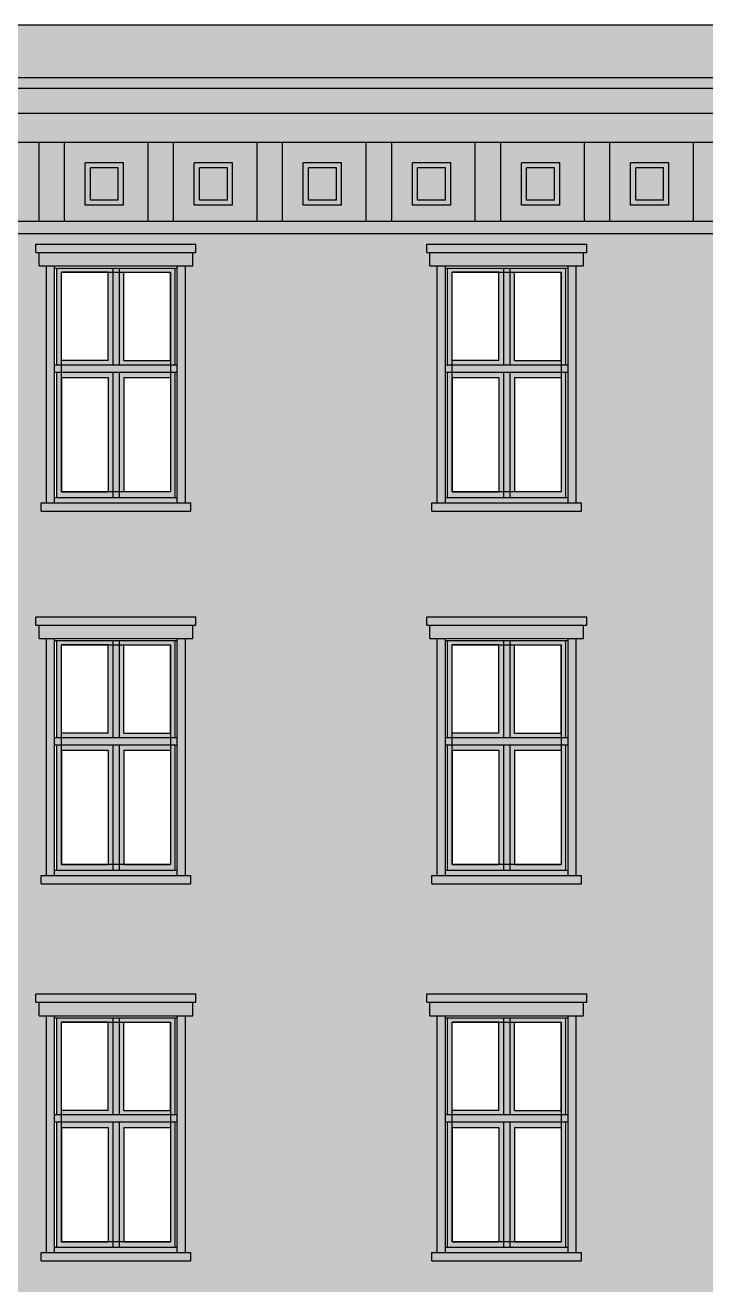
# Model space of a CAD drawing. Header units: metres. Extents: x -6 to 116, y 234 to 267.
# Drawn here: x 54.43 to 60.98, y 244.45 to 256.57 of the extents above; entities that cross this region are included whole.
import ezdxf

# ---------------------------------------------------------------- set-up
doc = ezdxf.new("R2010")
doc.units = ezdxf.units.M
doc.header["$LTSCALE"] = 0.01
doc.header["$XCLIPFRAME"] = 2
doc.linetypes.add('AUSGEZOGEN', pattern=[0])
for name, color, linetype in [('A_Fensterrahmen', 1, 'Continuous'), ('A_Glasbild', 7, 'Continuous'), ('A_Schraff_Dach', 17, 'Continuous'), ('A_Schraff_Fassade_OG', 41, 'Continuous'), ('A_Schraff_Fensterrahmen', 255, 'Continuous'), ('A_Schraff_Gewaende', 23, 'Continuous'), ('A_Schraff_Sims', 17, 'Continuous'), ('A_Schraff_Stuck', 23, 'Continuous'), ('A_Stuck_am_dach', 2, 'Continuous'), ('FASSADE', 7, 'AUSGEZOGEN')]:
    doc.layers.add(name, color=color, linetype=linetype)
picture_1 = doc.add_image_def('image1.jpg', size_in_pixel=(60, 84))

msp = doc.modelspace()

# ---------------------------------------------------------------- hatches: boundary and pattern name
at = {"layer": 'A_Schraff_Dach'}
for color, points in [(256, [(18.816, 256.568), (18.816, 256.066), (102.152, 256.066), (97.015, 256.568)]), (11, [(18.816, 256.066), (18.816, 255.721), (103.124, 255.721), (103.162, 255.963), (103.212, 255.963), (103.212, 256.066)]), (256, [(18.816, 255.721), (18.816, 255.442), (102.434, 255.442), (102.519, 255.721)])]:
    msp.add_hatch(color=color, dxfattribs=at).paths.add_polyline_path(points)
at = {"layer": 'A_Schraff_Fassade_OG'}
h = msp.add_hatch(color=256, dxfattribs=at)
h.paths.add_polyline_path([(39.643, 254.251), (39.573, 254.251), (39.573, 254.381), (39.543, 254.381), (39.543, 254.461), (41.083, 254.461), (41.083, 254.381), (41.053, 254.381), (41.053, 254.251), (40.983, 254.251), (40.983, 253.659), (43.408, 253.659), (43.408, 254.251), (43.338, 254.251), (43.338, 254.381), (43.308, 254.381), (43.308, 254.461), (44.848, 254.461), (44.848, 254.381), (44.818, 254.381), (44.818, 254.251), (44.748, 254.251), (44.748, 253.659), (47.163, 253.659), (47.163, 254.251), (47.093, 254.251), (47.093, 254.381), (47.063, 254.381), (47.063, 254.461), (48.603, 254.461), (48.603, 254.381), (48.573, 254.381), (48.573, 254.251), (48.503, 254.251), (48.503, 253.659), (50.888, 253.659), (50.888, 254.251), (50.818, 254.251), (50.818, 254.381), (50.788, 254.381), (50.788, 254.461), (52.328, 254.461), (52.328, 254.381), (52.298, 254.381), (52.298, 254.251), (52.228, 254.251), (52.228, 253.659), (54.633, 253.659), (54.633, 254.251), (54.563, 254.251), (54.563, 254.381), (54.533, 254.381), (54.533, 254.461), (56.073, 254.461), (56.073, 254.381), (56.043, 254.381), (56.043, 254.251), (55.973, 254.251), (55.973, 253.659), (58.393, 253.659), (58.393, 254.251), (58.323, 254.251), (58.323, 254.381), (58.293, 254.381), (58.293, 254.461), (59.833, 254.461), (59.833, 254.381), (59.803, 254.381), (59.803, 254.251), (59.733, 254.251), (59.733, 253.659), (62.133, 253.659), (62.133, 254.251), (62.063, 254.251), (62.063, 254.381), (62.033, 254.381), (62.033, 254.461), (63.573, 254.461), (63.573, 254.381), (63.543, 254.381), (63.543, 254.251), (63.473, 254.251), (63.473, 253.659), (65.903, 253.659), (65.903, 254.251), (65.833, 254.251), (65.833, 254.381), (65.803, 254.381), (65.803, 254.461), (67.343, 254.461), (67.343, 254.381), (67.313, 254.381), (67.313, 254.251), (67.243, 254.251), (67.243, 253.659), (69.696, 253.659), (69.696, 254.251), (69.626, 254.251), (69.626, 254.381), (69.596, 254.381), (69.596, 254.461), (71.136, 254.461), (71.136, 254.381), (71.106, 254.381), (71.106, 254.251), (71.036, 254.251), (71.036, 253.659), (72.503, 253.659), (72.503, 254.562), (25.866, 254.562), (25.866, 253.659), (28.408, 253.659), (28.408, 254.251), (28.338, 254.251), (28.338, 254.381), (28.308, 254.381), (28.308, 254.461), (29.848, 254.461), (29.848, 254.381), (29.818, 254.381), (29.818, 254.251), (29.748, 254.251), (29.748, 253.659), (32.153, 253.659), (32.153, 254.251), (32.083, 254.251), (32.083, 254.381), (32.053, 254.381), (32.053, 254.461), (33.593, 254.461), (33.593, 254.381), (33.563, 254.381), (33.563, 254.251), (33.493, 254.251), (33.493, 253.659), (35.923, 253.659), (35.923, 254.251), (35.853, 254.251), (35.853, 254.381), (35.823, 254.381), (35.823, 254.461), (37.363, 254.461), (37.363, 254.381), (37.333, 254.381), (37.333, 254.251), (37.263, 254.251), (37.263, 253.659), (39.643, 253.659)])
h.paths.add_polyline_path([(72.503, 253.659), (71.036, 253.659), (71.036, 251.971), (71.086, 251.971), (71.086, 251.891), (69.646, 251.891), (69.646, 251.971), (69.696, 251.971), (69.696, 253.659), (67.243, 253.659), (67.243, 251.971), (67.293, 251.971), (67.293, 251.891), (65.853, 251.891), (65.853, 251.971), (65.903, 251.971), (65.903, 253.659), (63.473, 253.659), (63.473, 251.971), (63.523, 251.971), (63.523, 251.891), (62.083, 251.891), (62.083, 251.971), (62.133, 251.971), (62.133, 253.659), (59.733, 253.659), (59.733, 251.971), (59.783, 251.971), (59.783, 251.891), (58.343, 251.891), (58.343, 251.971), (58.393, 251.971), (58.393, 253.659), (55.973, 253.659), (55.973, 251.971), (56.023, 251.971), (56.023, 251.891), (54.583, 251.891), (54.583, 251.971), (54.633, 251.971), (54.633, 253.659), (52.228, 253.659), (52.228, 251.971), (52.278, 251.971), (52.278, 251.891), (50.838, 251.891), (50.838, 251.971), (50.888, 251.971), (50.888, 253.659), (48.503, 253.659), (48.503, 251.971), (48.553, 251.971), (48.553, 251.891), (47.113, 251.891), (47.113, 251.971), (47.163, 251.971), (47.163, 253.659), (44.748, 253.659), (44.748, 251.971), (44.798, 251.971), (44.798, 251.891), (43.358, 251.891), (43.358, 251.971), (43.408, 251.971), (43.408, 253.659), (40.983, 253.659), (40.983, 251.971), (41.033, 251.971), (41.033, 251.891), (39.593, 251.891), (39.593, 251.971), (39.643, 251.971), (39.643, 253.659), (37.263, 253.659), (37.263, 251.971), (37.313, 251.971), (37.313, 251.891), (35.873, 251.891), (35.873, 251.971), (35.923, 251.971), (35.923, 253.659), (33.493, 253.659), (33.493, 251.971), (33.543, 251.971), (33.543, 251.891), (32.103, 251.891), (32.103, 251.971), (32.153, 251.971), (32.153, 253.659), (29.748, 253.659), (29.748, 251.971), (29.798, 251.971), (29.798, 251.891), (28.358, 251.891), (28.358, 251.971), (28.408, 251.971), (28.408, 253.659), (25.866, 253.659), (25.866, 249.706), (28.408, 249.706), (28.408, 250.665), (28.338, 250.665), (28.338, 250.795), (28.308, 250.795), (28.308, 250.875), (29.848, 250.875), (29.848, 250.795), (29.818, 250.795), (29.818, 250.665), (29.748, 250.665), (29.748, 249.706), (32.153, 249.706), (32.153, 250.665), (32.083, 250.665), (32.083, 250.795), (32.053, 250.795), (32.053, 250.875), (33.593, 250.875), (33.593, 250.795), (33.563, 250.795), (33.563, 250.665), (33.493, 250.665), (33.493, 249.706), (35.923, 249.706), (35.923, 250.665), (35.853, 250.665), (35.853, 250.795), (35.823, 250.795), (35.823, 250.875), (37.363, 250.875), (37.363, 250.795), (37.333, 250.795), (37.333, 250.665), (37.263, 250.665), (37.263, 249.706), (39.643, 249.706), (39.643, 250.665), (39.573, 250.665), (39.573, 250.795), (39.543, 250.795), (39.543, 250.875), (41.083, 250.875), (41.083, 250.795), (41.053, 250.795), (41.053, 250.665), (40.983, 250.665), (40.983, 249.706), (43.408, 249.706), (43.408, 250.665), (43.338, 250.665), (43.338, 250.795), (43.308, 250.795), (43.308, 250.875), (44.848, 250.875), (44.848, 250.795), (44.818, 250.795), (44.818, 250.665), (44.748, 250.665), (44.748, 249.706), (47.163, 249.706), (47.163, 250.665), (47.093, 250.665), (47.093, 250.795), (47.063, 250.795), (47.063, 250.875), (48.603, 250.875), (48.603, 250.795), (48.573, 250.795), (48.573, 250.665), (48.503, 250.665), (48.503, 249.706), (50.888, 249.706), (50.888, 250.665), (50.818, 250.665), (50.818, 250.795), (50.788, 250.795), (50.788, 250.875), (52.328, 250.875), (52.328, 250.795), (52.298, 250.795), (52.298, 250.665), (52.228, 250.665), (52.228, 249.706), (54.633, 249.706), (54.633, 250.665), (54.563, 250.665), (54.563, 250.795), (54.533, 250.795), (54.533, 250.875), (56.073, 250.875), (56.073, 250.795), (56.043, 250.795), (56.043, 250.665), (55.973, 250.665), (55.973, 249.706), (58.393, 249.706), (58.393, 250.665), (58.323, 250.665), (58.323, 250.795), (58.293, 250.795), (58.293, 250.875), (59.833, 250.875), (59.833, 250.795), (59.803, 250.795), (59.803, 250.665), (59.733, 250.665), (59.733, 249.706), (62.133, 249.706), (62.133, 250.665), (62.063, 250.665), (62.063, 250.795), (62.033, 250.795), (62.033, 250.875), (63.573, 250.875), (63.573, 250.795), (63.543, 250.795), (63.543, 250.665), (63.473, 250.665), (63.473, 249.706), (65.903, 249.706), (65.903, 250.665), (65.833, 250.665), (65.833, 250.795), (65.803, 250.795), (65.803, 250.875), (67.343, 250.875), (67.343, 250.795), (67.313, 250.795), (67.313, 250.665), (67.243, 250.665), (67.243, 249.706), (69.696, 249.706), (69.696, 250.665), (69.626, 250.665), (69.626, 250.795), (69.596, 250.795), (69.596, 250.875), (71.136, 250.875), (71.136, 250.795), (71.106, 250.795), (71.106, 250.665), (71.036, 250.665), (71.036, 249.706), (72.503, 249.706)])
h.paths.add_polyline_path([(39.643, 249.706), (37.263, 249.706), (37.263, 248.385), (37.313, 248.385), (37.313, 248.305), (35.873, 248.305), (35.873, 248.385), (35.923, 248.385), (35.923, 249.706), (33.493, 249.706), (33.493, 248.385), (33.543, 248.385), (33.543, 248.305), (32.103, 248.305), (32.103, 248.385), (32.153, 248.385), (32.153, 249.706), (29.748, 249.706), (29.748, 248.385), (29.798, 248.385), (29.798, 248.305), (28.358, 248.305), (28.358, 248.385), (28.408, 248.385), (28.408, 249.706), (25.866, 249.706), (25.866, 245.725), (28.408, 245.725), (28.408, 247.035), (28.338, 247.035), (28.338, 247.165), (28.308, 247.165), (28.308, 247.245), (29.848, 247.245), (29.848, 247.165), (29.818, 247.165), (29.818, 247.035), (29.748, 247.035), (29.748, 245.725), (32.153, 245.725), (32.153, 247.035), (32.083, 247.035), (32.083, 247.165), (32.053, 247.165), (32.053, 247.245), (33.593, 247.245), (33.593, 247.165), (33.563, 247.165), (33.563, 247.035), (33.493, 247.035), (33.493, 245.725), (35.923, 245.725), (35.923, 247.035), (35.853, 247.035), (35.853, 247.165), (35.823, 247.165), (35.823, 247.245), (37.363, 247.245), (37.363, 247.165), (37.333, 247.165), (37.333, 247.035), (37.263, 247.035), (37.263, 245.725), (39.643, 245.725), (39.643, 247.035), (39.573, 247.035), (39.573, 247.165), (39.543, 247.165), (39.543, 247.245), (41.083, 247.245), (41.083, 247.165), (41.053, 247.165), (41.053, 247.035), (40.983, 247.035), (40.983, 245.725), (43.408, 245.725), (43.408, 247.035), (43.338, 247.035), (43.338, 247.165), (43.308, 247.165), (43.308, 247.245), (44.848, 247.245), (44.848, 247.165), (44.818, 247.165), (44.818, 247.035), (44.748, 247.035), (44.748, 245.725), (47.163, 245.725), (47.163, 247.035), (47.093, 247.035), (47.093, 247.165), (47.063, 247.165), (47.063, 247.245), (48.603, 247.245), (48.603, 247.165), (48.573, 247.165), (48.573, 247.035), (48.503, 247.035), (48.503, 245.725), (50.888, 245.725), (50.888, 247.035), (50.818, 247.035), (50.818, 247.165), (50.788, 247.165), (50.788, 247.245), (52.328, 247.245), (52.328, 247.165), (52.298, 247.165), (52.298, 247.035), (52.228, 247.035), (52.228, 245.725), (54.633, 245.725), (54.633, 247.035), (54.563, 247.035), (54.563, 247.165), (54.533, 247.165), (54.533, 247.245), (56.073, 247.245), (56.073, 247.165), (56.043, 247.165), (56.043, 247.035), (55.973, 247.035), (55.973, 245.725), (58.393, 245.725), (58.393, 247.035), (58.323, 247.035), (58.323, 247.165), (58.293, 247.165), (58.293, 247.245), (59.833, 247.245), (59.833, 247.165), (59.803, 247.165), (59.803, 247.035), (59.733, 247.035), (59.733, 245.725), (62.133, 245.725), (62.133, 247.035), (62.063, 247.035), (62.063, 247.165), (62.033, 247.165), (62.033, 247.245), (63.573, 247.245), (63.573, 247.165), (63.543, 247.165), (63.543, 247.035), (63.473, 247.035), (63.473, 245.725), (65.903, 245.725), (65.903, 247.035), (65.833, 247.035), (65.833, 247.165), (65.803, 247.165), (65.803, 247.245), (67.343, 247.245), (67.343, 247.165), (67.313, 247.165), (67.313, 247.035), (67.243, 247.035), (67.243, 245.725), (69.696, 245.725), (69.696, 247.035), (69.626, 247.035), (69.626, 247.165), (69.596, 247.165), (69.596, 247.245), (71.136, 247.245), (71.136, 247.165), (71.106, 247.165), (71.106, 247.035), (71.036, 247.035), (71.036, 245.725), (72.503, 245.725), (72.503, 249.706), (71.036, 249.706), (71.036, 248.385), (71.086, 248.385), (71.086, 248.305), (69.646, 248.305), (69.646, 248.385), (69.696, 248.385), (69.696, 249.706), (67.243, 249.706), (67.243, 248.385), (67.293, 248.385), (67.293, 248.305), (65.853, 248.305), (65.853, 248.385), (65.903, 248.385), (65.903, 249.706), (63.473, 249.706), (63.473, 248.385), (63.523, 248.385), (63.523, 248.305), (62.083, 248.305), (62.083, 248.385), (62.133, 248.385), (62.133, 249.706), (59.733, 249.706), (59.733, 248.385), (59.783, 248.385), (59.783, 248.305), (58.343, 248.305), (58.343, 248.385), (58.393, 248.385), (58.393, 249.706), (55.973, 249.706), (55.973, 248.385), (56.023, 248.385), (56.023, 248.305), (54.583, 248.305), (54.583, 248.385), (54.633, 248.385), (54.633, 249.706), (52.228, 249.706), (52.228, 248.385), (52.278, 248.385), (52.278, 248.305), (50.838, 248.305), (50.838, 248.385), (50.888, 248.385), (50.888, 249.706), (48.503, 249.706), (48.503, 248.385), (48.553, 248.385), (48.553, 248.305), (47.113, 248.305), (47.113, 248.385), (47.163, 248.385), (47.163, 249.706), (44.748, 249.706), (44.748, 248.385), (44.798, 248.385), (44.798, 248.305), (43.358, 248.305), (43.358, 248.385), (43.408, 248.385), (43.408, 249.706), (40.983, 249.706), (40.983, 248.385), (41.033, 248.385), (41.033, 248.305), (39.593, 248.305), (39.593, 248.385), (39.643, 248.385)])
h.paths.add_polyline_path([(39.643, 245.725), (37.263, 245.725), (37.263, 244.755), (37.313, 244.755), (37.313, 244.675), (35.873, 244.675), (35.873, 244.755), (35.923, 244.755), (35.923, 245.725), (33.493, 245.725), (33.493, 244.755), (33.543, 244.755), (33.543, 244.675), (32.103, 244.675), (32.103, 244.755), (32.153, 244.755), (32.153, 245.725), (29.748, 245.725), (29.748, 244.755), (29.798, 244.755), (29.798, 244.675), (28.358, 244.675), (28.358, 244.755), (28.408, 244.755), (28.408, 245.725), (25.866, 245.725), (25.866, 244.032), (72.503, 244.032), (72.503, 245.725), (71.036, 245.725), (71.036, 244.755), (71.086, 244.755), (71.086, 244.675), (69.646, 244.675), (69.646, 244.755), (69.696, 244.755), (69.696, 245.725), (67.243, 245.725), (67.243, 244.755), (67.293, 244.755), (67.293, 244.675), (65.853, 244.675), (65.853, 244.755), (65.903, 244.755), (65.903, 245.725), (63.473, 245.725), (63.473, 244.755), (63.523, 244.755), (63.523, 244.675), (62.083, 244.675), (62.083, 244.755), (62.133, 244.755), (62.133, 245.725), (59.733, 245.725), (59.733, 244.755), (59.783, 244.755), (59.783, 244.675), (58.343, 244.675), (58.343, 244.755), (58.393, 244.755), (58.393, 245.725), (55.973, 245.725), (55.973, 244.755), (56.023, 244.755), (56.023, 244.675), (54.583, 244.675), (54.583, 244.755), (54.633, 244.755), (54.633, 245.725), (52.228, 245.725), (52.228, 244.755), (52.278, 244.755), (52.278, 244.675), (50.838, 244.675), (50.838, 244.755), (50.888, 244.755), (50.888, 245.725), (48.503, 245.725), (48.503, 244.755), (48.553, 244.755), (48.553, 244.675), (47.113, 244.675), (47.113, 244.755), (47.163, 244.755), (47.163, 245.725), (44.748, 245.725), (44.748, 244.755), (44.798, 244.755), (44.798, 244.675), (43.358, 244.675), (43.358, 244.755), (43.408, 244.755), (43.408, 245.725), (40.983, 245.725), (40.983, 244.755), (41.033, 244.755), (41.033, 244.675), (39.593, 244.675), (39.593, 244.755), (39.643, 244.755)])
at = {"layer": 'A_Schraff_Fensterrahmen'}
h = msp.add_hatch(color=256, dxfattribs=at)
h.paths.add_polyline_path([(55.273, 254.231), (54.733, 254.231), (54.733, 253.299), (55.273, 253.299)])
h.paths.add_polyline_path([(55.228, 254.19), (55.228, 253.34), (54.778, 253.34), (54.778, 254.19)], flags=16)
h.paths.add_polyline_path([(55.873, 254.231), (55.333, 254.231), (55.333, 253.299), (55.873, 253.299)])
h.paths.add_polyline_path([(55.378, 254.19), (55.828, 254.19), (55.828, 253.34), (55.378, 253.34)], flags=16)
h.paths.add_polyline_path([(55.333, 254.231), (55.273, 254.231), (55.273, 253.299), (55.333, 253.299)])
h.paths.add_polyline_path([(55.273, 253.229), (54.733, 253.229), (54.733, 252.023), (55.273, 252.023)])
h.paths.add_polyline_path([(55.228, 253.176), (55.228, 252.076), (54.778, 252.076), (54.778, 253.176)], flags=16)
h.paths.add_polyline_path([(55.873, 253.229), (55.333, 253.229), (55.333, 252.023), (55.873, 252.023)])
h.paths.add_polyline_path([(55.828, 253.176), (55.828, 252.076), (55.378, 252.076), (55.378, 253.176)], flags=16)
h.paths.add_polyline_path([(55.333, 253.229), (55.273, 253.229), (55.273, 252.023), (55.333, 252.023)])
h.paths.add_polyline_path([(55.893, 253.266), (54.713, 253.266), (54.713, 253.229), (55.893, 253.229)])
h.paths.add_polyline_path([(55.893, 253.299), (54.713, 253.299), (54.713, 253.266), (55.893, 253.266)])
h.paths.add_polyline_path([(55.893, 252.023), (54.713, 252.023), (54.713, 251.971), (55.893, 251.971)])
h = msp.add_hatch(color=256, dxfattribs=at)
h.paths.add_polyline_path([(59.033, 254.231), (58.493, 254.231), (58.493, 253.299), (59.033, 253.299)])
h.paths.add_polyline_path([(58.988, 254.19), (58.988, 253.34), (58.538, 253.34), (58.538, 254.19)], flags=16)
h.paths.add_polyline_path([(59.633, 254.231), (59.093, 254.231), (59.093, 253.299), (59.633, 253.299)])
h.paths.add_polyline_path([(59.138, 254.19), (59.588, 254.19), (59.588, 253.34), (59.138, 253.34)], flags=16)
h.paths.add_polyline_path([(59.093, 254.231), (59.033, 254.231), (59.033, 253.299), (59.093, 253.299)])
h.paths.add_polyline_path([(59.033, 253.229), (58.493, 253.229), (58.493, 252.023), (59.033, 252.023)])
h.paths.add_polyline_path([(58.988, 253.176), (58.988, 252.076), (58.538, 252.076), (58.538, 253.176)], flags=16)
h.paths.add_polyline_path([(59.633, 253.229), (59.093, 253.229), (59.093, 252.023), (59.633, 252.023)])
h.paths.add_polyline_path([(59.588, 253.176), (59.588, 252.076), (59.138, 252.076), (59.138, 253.176)], flags=16)
h.paths.add_polyline_path([(59.093, 253.229), (59.033, 253.229), (59.033, 252.023), (59.093, 252.023)])
h.paths.add_polyline_path([(59.653, 253.266), (58.473, 253.266), (58.473, 253.229), (59.653, 253.229)])
h.paths.add_polyline_path([(59.653, 253.299), (58.473, 253.299), (58.473, 253.266), (59.653, 253.266)])
h.paths.add_polyline_path([(59.653, 252.023), (58.473, 252.023), (58.473, 251.971), (59.653, 251.971)])
h = msp.add_hatch(color=256, dxfattribs=at)
h.paths.add_polyline_path([(55.273, 250.645), (54.733, 250.645), (54.733, 249.713), (55.273, 249.713)])
h.paths.add_polyline_path([(55.228, 250.604), (55.228, 249.754), (54.778, 249.754), (54.778, 250.604)], flags=16)
h.paths.add_polyline_path([(55.873, 250.645), (55.333, 250.645), (55.333, 249.713), (55.873, 249.713)])
h.paths.add_polyline_path([(55.378, 250.604), (55.828, 250.604), (55.828, 249.754), (55.378, 249.754)], flags=16)
h.paths.add_polyline_path([(55.333, 250.645), (55.273, 250.645), (55.273, 249.713), (55.333, 249.713)])
h.paths.add_polyline_path([(55.273, 249.643), (54.733, 249.643), (54.733, 248.437), (55.273, 248.437)])
h.paths.add_polyline_path([(55.228, 249.59), (55.228, 248.49), (54.778, 248.49), (54.778, 249.59)], flags=16)
h.paths.add_polyline_path([(55.873, 249.643), (55.333, 249.643), (55.333, 248.437), (55.873, 248.437)])
h.paths.add_polyline_path([(55.828, 249.59), (55.828, 248.49), (55.378, 248.49), (55.378, 249.59)], flags=16)
h.paths.add_polyline_path([(55.333, 249.643), (55.273, 249.643), (55.273, 248.437), (55.333, 248.437)])
h.paths.add_polyline_path([(55.893, 249.68), (54.713, 249.68), (54.713, 249.643), (55.893, 249.643)])
h.paths.add_polyline_path([(55.893, 249.713), (54.713, 249.713), (54.713, 249.68), (55.893, 249.68)])
h.paths.add_polyline_path([(55.893, 248.437), (54.713, 248.437), (54.713, 248.385), (55.893, 248.385)])
h = msp.add_hatch(color=256, dxfattribs=at)
h.paths.add_polyline_path([(59.033, 250.645), (58.493, 250.645), (58.493, 249.713), (59.033, 249.713)])
h.paths.add_polyline_path([(58.988, 250.604), (58.988, 249.754), (58.538, 249.754), (58.538, 250.604)], flags=16)
h.paths.add_polyline_path([(59.633, 250.645), (59.093, 250.645), (59.093, 249.713), (59.633, 249.713)])
h.paths.add_polyline_path([(59.138, 250.604), (59.588, 250.604), (59.588, 249.754), (59.138, 249.754)], flags=16)
h.paths.add_polyline_path([(59.093, 250.645), (59.033, 250.645), (59.033, 249.713), (59.093, 249.713)])
h.paths.add_polyline_path([(59.033, 249.643), (58.493, 249.643), (58.493, 248.437), (59.033, 248.437)])
h.paths.add_polyline_path([(58.988, 249.59), (58.988, 248.49), (58.538, 248.49), (58.538, 249.59)], flags=16)
h.paths.add_polyline_path([(59.633, 249.643), (59.093, 249.643), (59.093, 248.437), (59.633, 248.437)])
h.paths.add_polyline_path([(59.588, 249.59), (59.588, 248.49), (59.138, 248.49), (59.138, 249.59)], flags=16)
h.paths.add_polyline_path([(59.093, 249.643), (59.033, 249.643), (59.033, 248.437), (59.093, 248.437)])
h.paths.add_polyline_path([(59.653, 249.68), (58.473, 249.68), (58.473, 249.643), (59.653, 249.643)])
h.paths.add_polyline_path([(59.653, 249.713), (58.473, 249.713), (58.473, 249.68), (59.653, 249.68)])
h.paths.add_polyline_path([(59.653, 248.437), (58.473, 248.437), (58.473, 248.385), (59.653, 248.385)])
h = msp.add_hatch(color=256, dxfattribs=at)
h.paths.add_polyline_path([(55.273, 247.015), (54.733, 247.015), (54.733, 246.083), (55.273, 246.083)])
h.paths.add_polyline_path([(55.228, 246.974), (55.228, 246.124), (54.778, 246.124), (54.778, 246.974)], flags=16)
h.paths.add_polyline_path([(55.873, 247.015), (55.333, 247.015), (55.333, 246.083), (55.873, 246.083)])
h.paths.add_polyline_path([(55.378, 246.974), (55.828, 246.974), (55.828, 246.124), (55.378, 246.124)], flags=16)
h.paths.add_polyline_path([(55.333, 247.015), (55.273, 247.015), (55.273, 246.083), (55.333, 246.083)])
h.paths.add_polyline_path([(55.273, 246.013), (54.733, 246.013), (54.733, 244.807), (55.273, 244.807)])
h.paths.add_polyline_path([(55.228, 245.96), (55.228, 244.86), (54.778, 244.86), (54.778, 245.96)], flags=16)
h.paths.add_polyline_path([(55.873, 246.013), (55.333, 246.013), (55.333, 244.807), (55.873, 244.807)])
h.paths.add_polyline_path([(55.828, 245.96), (55.828, 244.86), (55.378, 244.86), (55.378, 245.96)], flags=16)
h.paths.add_polyline_path([(55.333, 246.013), (55.273, 246.013), (55.273, 244.807), (55.333, 244.807)])
h.paths.add_polyline_path([(55.893, 246.05), (54.713, 246.05), (54.713, 246.013), (55.893, 246.013)])
h.paths.add_polyline_path([(55.893, 246.083), (54.713, 246.083), (54.713, 246.05), (55.893, 246.05)])
h.paths.add_polyline_path([(55.893, 244.807), (54.713, 244.807), (54.713, 244.755), (55.893, 244.755)])
h = msp.add_hatch(color=256, dxfattribs=at)
h.paths.add_polyline_path([(59.033, 247.015), (58.493, 247.015), (58.493, 246.083), (59.033, 246.083)])
h.paths.add_polyline_path([(58.988, 246.974), (58.988, 246.124), (58.538, 246.124), (58.538, 246.974)], flags=16)
h.paths.add_polyline_path([(59.633, 247.015), (59.093, 247.015), (59.093, 246.083), (59.633, 246.083)])
h.paths.add_polyline_path([(59.138, 246.974), (59.588, 246.974), (59.588, 246.124), (59.138, 246.124)], flags=16)
h.paths.add_polyline_path([(59.093, 247.015), (59.033, 247.015), (59.033, 246.083), (59.093, 246.083)])
h.paths.add_polyline_path([(59.033, 246.013), (58.493, 246.013), (58.493, 244.807), (59.033, 244.807)])
h.paths.add_polyline_path([(58.988, 245.96), (58.988, 244.86), (58.538, 244.86), (58.538, 245.96)], flags=16)
h.paths.add_polyline_path([(59.633, 246.013), (59.093, 246.013), (59.093, 244.807), (59.633, 244.807)])
h.paths.add_polyline_path([(59.588, 245.96), (59.588, 244.86), (59.138, 244.86), (59.138, 245.96)], flags=16)
h.paths.add_polyline_path([(59.093, 246.013), (59.033, 246.013), (59.033, 244.807), (59.093, 244.807)])
h.paths.add_polyline_path([(59.653, 246.05), (58.473, 246.05), (58.473, 246.013), (59.653, 246.013)])
h.paths.add_polyline_path([(59.653, 246.083), (58.473, 246.083), (58.473, 246.05), (59.653, 246.05)])
h.paths.add_polyline_path([(59.653, 244.807), (58.473, 244.807), (58.473, 244.755), (59.653, 244.755)])
at = {"layer": 'A_Schraff_Gewaende'}
h = msp.add_hatch(color=256, dxfattribs=at)
h.dxf.hatch_style = 1
h.paths.add_polyline_path([(56.073, 254.461), (54.533, 254.461), (54.533, 254.381), (56.073, 254.381)])
h.paths.add_polyline_path([(56.043, 254.381), (54.563, 254.381), (54.563, 254.251), (56.043, 254.251)])
h.paths.add_polyline_path([(54.713, 254.251), (54.633, 254.251), (54.633, 251.971), (54.713, 251.971)])
h.paths.add_polyline_path([(55.973, 254.251), (55.893, 254.251), (55.893, 251.971), (55.973, 251.971)])
h.paths.add_polyline_path([(55.893, 252.023), (54.713, 252.023), (54.713, 251.971), (55.893, 251.971)])
h.paths.add_polyline_path([(56.073, 251.971), (54.533, 251.971), (54.533, 251.891), (56.073, 251.891)])
h = msp.add_hatch(color=256, dxfattribs=at)
h.dxf.hatch_style = 1
h.paths.add_polyline_path([(59.833, 254.461), (58.293, 254.461), (58.293, 254.381), (59.833, 254.381)])
h.paths.add_polyline_path([(59.803, 254.381), (58.323, 254.381), (58.323, 254.251), (59.803, 254.251)])
h.paths.add_polyline_path([(58.473, 254.251), (58.393, 254.251), (58.393, 251.971), (58.473, 251.971)])
h.paths.add_polyline_path([(59.733, 254.251), (59.653, 254.251), (59.653, 251.971), (59.733, 251.971)])
h.paths.add_polyline_path([(59.653, 252.023), (58.473, 252.023), (58.473, 251.971), (59.653, 251.971)])
h.paths.add_polyline_path([(59.833, 251.971), (58.293, 251.971), (58.293, 251.891), (59.833, 251.891)])
h = msp.add_hatch(color=256, dxfattribs=at)
h.dxf.hatch_style = 1
h.paths.add_polyline_path([(56.073, 250.875), (54.533, 250.875), (54.533, 250.795), (56.073, 250.795)])
h.paths.add_polyline_path([(56.043, 250.795), (54.563, 250.795), (54.563, 250.665), (56.043, 250.665)])
h.paths.add_polyline_path([(54.713, 250.665), (54.633, 250.665), (54.633, 248.385), (54.713, 248.385)])
h.paths.add_polyline_path([(55.973, 250.665), (55.893, 250.665), (55.893, 248.385), (55.973, 248.385)])
h.paths.add_polyline_path([(55.893, 248.437), (54.713, 248.437), (54.713, 248.385), (55.893, 248.385)])
h.paths.add_polyline_path([(56.073, 248.385), (54.533, 248.385), (54.533, 248.305), (56.073, 248.305)])
h = msp.add_hatch(color=256, dxfattribs=at)
h.dxf.hatch_style = 1
h.paths.add_polyline_path([(59.833, 250.875), (58.293, 250.875), (58.293, 250.795), (59.833, 250.795)])
h.paths.add_polyline_path([(59.803, 250.795), (58.323, 250.795), (58.323, 250.665), (59.803, 250.665)])
h.paths.add_polyline_path([(58.473, 250.665), (58.393, 250.665), (58.393, 248.385), (58.473, 248.385)])
h.paths.add_polyline_path([(59.733, 250.665), (59.653, 250.665), (59.653, 248.385), (59.733, 248.385)])
h.paths.add_polyline_path([(59.653, 248.437), (58.473, 248.437), (58.473, 248.385), (59.653, 248.385)])
h.paths.add_polyline_path([(59.833, 248.385), (58.293, 248.385), (58.293, 248.305), (59.833, 248.305)])
h = msp.add_hatch(color=256, dxfattribs=at)
h.dxf.hatch_style = 1
h.paths.add_polyline_path([(56.073, 247.245), (54.533, 247.245), (54.533, 247.165), (56.073, 247.165)])
h.paths.add_polyline_path([(56.043, 247.165), (54.563, 247.165), (54.563, 247.035), (56.043, 247.035)])
h.paths.add_polyline_path([(54.713, 247.035), (54.633, 247.035), (54.633, 244.755), (54.713, 244.755)])
h.paths.add_polyline_path([(55.973, 247.035), (55.893, 247.035), (55.893, 244.755), (55.973, 244.755)])
h.paths.add_polyline_path([(55.893, 244.807), (54.713, 244.807), (54.713, 244.755), (55.893, 244.755)])
h.paths.add_polyline_path([(56.073, 244.755), (54.533, 244.755), (54.533, 244.675), (56.073, 244.675)])
h = msp.add_hatch(color=256, dxfattribs=at)
h.dxf.hatch_style = 1
h.paths.add_polyline_path([(59.833, 247.245), (58.293, 247.245), (58.293, 247.165), (59.833, 247.165)])
h.paths.add_polyline_path([(59.803, 247.165), (58.323, 247.165), (58.323, 247.035), (59.803, 247.035)])
h.paths.add_polyline_path([(58.473, 247.035), (58.393, 247.035), (58.393, 244.755), (58.473, 244.755)])
h.paths.add_polyline_path([(59.733, 247.035), (59.653, 247.035), (59.653, 244.755), (59.733, 244.755)])
h.paths.add_polyline_path([(59.653, 244.807), (58.473, 244.807), (58.473, 244.755), (59.653, 244.755)])
h.paths.add_polyline_path([(59.833, 244.755), (58.293, 244.755), (58.293, 244.675), (59.833, 244.675)])
at = {"layer": 'A_Schraff_Sims'}
msp.add_hatch(color=256, dxfattribs=at).paths.add_polyline_path([(102.444, 254.562), (102.511, 254.562), (102.511, 254.681), (18.816, 254.681), (18.816, 254.562)])
at = {"layer": 'A_Schraff_Stuck'}
msp.add_hatch(color=256, dxfattribs=at).paths.add_polyline_path([(18.816, 255.442), (18.816, 254.681), (102.342, 254.681), (102.342, 255.442)])

# ---------------------------------------------------------------- linework, layer by layer
at = {"layer": 'A_Fensterrahmen'}
for p, q in [((54.713, 254.231), (55.893, 254.231)), ((54.733, 253.299), (54.733, 254.231)), ((55.273, 254.231), (55.273, 253.299)), ((55.333, 254.231), (55.333, 253.299)), ((55.873, 253.299), (55.873, 254.231)), ((58.473, 254.231), (59.653, 254.231)), ((58.493, 253.299), (58.493, 254.231)), ((59.033, 254.231), (59.033, 253.299)), ((59.093, 254.231), (59.093, 253.299)), ((59.633, 253.299), (59.633, 254.231)), ((55.228, 254.19), (54.778, 254.19)), ((54.778, 253.34), (54.778, 254.19)), ((55.228, 253.34), (55.228, 254.19)), ((55.378, 254.19), (55.828, 254.19)), ((55.378, 253.34), (55.378, 254.19)), ((55.828, 253.34), (55.828, 254.19)), ((58.988, 254.19), (58.538, 254.19)), ((58.538, 253.34), (58.538, 254.19)), ((58.988, 253.34), (58.988, 254.19)), ((59.138, 254.19), (59.588, 254.19)), ((59.138, 253.34), (59.138, 254.19)), ((59.588, 253.34), (59.588, 254.19)), ((54.713, 253.299), (55.893, 253.299)), ((55.228, 253.34), (54.778, 253.34)), ((55.378, 253.34), (55.828, 253.34)), ((58.473, 253.299), (59.653, 253.299)), ((58.988, 253.34), (58.538, 253.34)), ((59.138, 253.34), (59.588, 253.34)), ((54.713, 253.229), (55.893, 253.229)), ((54.733, 252.023), (54.733, 253.229)), ((54.778, 253.176), (54.778, 252.076)), ((54.778, 253.176), (55.228, 253.176)), ((55.228, 253.176), (55.228, 252.076)), ((55.273, 253.229), (55.273, 252.023)), ((55.333, 253.229), (55.333, 252.023)), ((55.378, 253.176), (55.378, 252.076)), ((55.378, 253.176), (55.828, 253.176)), ((55.828, 253.176), (55.828, 252.076)), ((55.873, 252.023), (55.873, 253.229)), ((58.473, 253.229), (59.653, 253.229)), ((58.493, 252.023), (58.493, 253.229)), ((58.538, 253.176), (58.538, 252.076)), ((58.538, 253.176), (58.988, 253.176)), ((58.988, 253.176), (58.988, 252.076)), ((59.033, 253.229), (59.033, 252.023)), ((59.093, 253.229), (59.093, 252.023)), ((59.138, 253.176), (59.138, 252.076)), ((59.138, 253.176), (59.588, 253.176)), ((59.588, 253.176), (59.588, 252.076)), ((59.633, 252.023), (59.633, 253.229)), ((54.778, 252.076), (55.228, 252.076)), ((55.828, 252.076), (55.378, 252.076)), ((58.538, 252.076), (58.988, 252.076)), ((59.588, 252.076), (59.138, 252.076)), ((54.713, 252.023), (55.893, 252.023)), ((58.473, 252.023), (59.653, 252.023)), ((54.713, 250.645), (55.893, 250.645)), ((54.733, 249.713), (54.733, 250.645)), ((55.228, 250.604), (54.778, 250.604)), ((54.778, 249.754), (54.778, 250.604)), ((55.228, 249.754), (55.228, 250.604)), ((55.273, 250.645), (55.273, 249.713)), ((55.333, 250.645), (55.333, 249.713)), ((55.378, 250.604), (55.828, 250.604)), ((55.378, 249.754), (55.378, 250.604)), ((55.828, 249.754), (55.828, 250.604)), ((55.873, 249.713), (55.873, 250.645)), ((58.473, 250.645), (59.653, 250.645)), ((58.493, 249.713), (58.493, 250.645)), ((58.988, 250.604), (58.538, 250.604)), ((58.538, 249.754), (58.538, 250.604)), ((58.988, 249.754), (58.988, 250.604)), ((59.033, 250.645), (59.033, 249.713)), ((59.093, 250.645), (59.093, 249.713)), ((59.138, 250.604), (59.588, 250.604)), ((59.138, 249.754), (59.138, 250.604)), ((59.588, 249.754), (59.588, 250.604)), ((59.633, 249.713), (59.633, 250.645)), ((55.228, 249.754), (54.778, 249.754)), ((55.378, 249.754), (55.828, 249.754)), ((58.988, 249.754), (58.538, 249.754)), ((59.138, 249.754), (59.588, 249.754)), ((54.713, 249.713), (55.893, 249.713)), ((54.713, 249.643), (55.893, 249.643)), ((54.733, 248.437), (54.733, 249.643)), ((55.273, 249.643), (55.273, 248.437)), ((55.333, 249.643), (55.333, 248.437)), ((55.873, 248.437), (55.873, 249.643)), ((58.473, 249.713), (59.653, 249.713)), ((58.473, 249.643), (59.653, 249.643)), ((58.493, 248.437), (58.493, 249.643)), ((59.033, 249.643), (59.033, 248.437)), ((59.093, 249.643), (59.093, 248.437)), ((59.633, 248.437), (59.633, 249.643)), ((54.778, 249.59), (55.228, 249.59)), ((54.778, 249.59), (54.778, 248.49)), ((55.228, 249.59), (55.228, 248.49)), ((55.378, 249.59), (55.828, 249.59)), ((55.378, 249.59), (55.378, 248.49)), ((55.828, 249.59), (55.828, 248.49)), ((58.538, 249.59), (58.988, 249.59)), ((58.538, 249.59), (58.538, 248.49)), ((58.988, 249.59), (58.988, 248.49)), ((59.138, 249.59), (59.588, 249.59)), ((59.138, 249.59), (59.138, 248.49)), ((59.588, 249.59), (59.588, 248.49)), ((54.713, 248.437), (55.893, 248.437)), ((54.778, 248.49), (55.228, 248.49)), ((55.378, 248.49), (55.828, 248.49)), ((58.473, 248.437), (59.653, 248.437)), ((58.538, 248.49), (58.988, 248.49)), ((59.138, 248.49), (59.588, 248.49)), ((54.713, 247.015), (55.893, 247.015)), ((54.733, 246.083), (54.733, 247.015)), ((55.228, 246.974), (54.778, 246.974)), ((54.778, 246.124), (54.778, 246.974)), ((55.228, 246.124), (55.228, 246.974)), ((55.273, 247.015), (55.273, 246.083)), ((55.333, 247.015), (55.333, 246.083)), ((55.378, 246.974), (55.828, 246.974)), ((55.378, 246.124), (55.378, 246.974)), ((55.828, 246.124), (55.828, 246.974)), ((55.873, 246.083), (55.873, 247.015)), ((58.473, 247.015), (59.653, 247.015)), ((58.493, 246.083), (58.493, 247.015)), ((58.988, 246.974), (58.538, 246.974)), ((58.538, 246.124), (58.538, 246.974)), ((58.988, 246.124), (58.988, 246.974)), ((59.033, 247.015), (59.033, 246.083)), ((59.093, 247.015), (59.093, 246.083)), ((59.138, 246.974), (59.588, 246.974)), ((59.138, 246.124), (59.138, 246.974)), ((59.588, 246.124), (59.588, 246.974)), ((59.633, 246.083), (59.633, 247.015)), ((55.228, 246.124), (54.778, 246.124)), ((55.378, 246.124), (55.828, 246.124)), ((58.988, 246.124), (58.538, 246.124)), ((59.138, 246.124), (59.588, 246.124)), ((54.713, 246.083), (55.893, 246.083)), ((54.713, 246.013), (55.893, 246.013)), ((54.733, 244.807), (54.733, 246.013)), ((55.273, 246.013), (55.273, 244.807)), ((55.333, 246.013), (55.333, 244.807)), ((55.873, 244.807), (55.873, 246.013)), ((58.473, 246.083), (59.653, 246.083)), ((58.473, 246.013), (59.653, 246.013)), ((58.493, 244.807), (58.493, 246.013)), ((59.033, 246.013), (59.033, 244.807)), ((59.093, 246.013), (59.093, 244.807)), ((59.633, 244.807), (59.633, 246.013)), ((54.778, 245.96), (54.778, 244.86)), ((54.778, 245.96), (55.228, 245.96)), ((55.228, 245.96), (55.228, 244.86)), ((55.378, 245.96), (55.378, 244.86)), ((55.378, 245.96), (55.828, 245.96)), ((55.828, 245.96), (55.828, 244.86)), ((58.538, 245.96), (58.538, 244.86)), ((58.538, 245.96), (58.988, 245.96)), ((58.988, 245.96), (58.988, 244.86)), ((59.138, 245.96), (59.138, 244.86)), ((59.138, 245.96), (59.588, 245.96)), ((59.588, 245.96), (59.588, 244.86)), ((54.713, 244.807), (55.893, 244.807)), ((54.778, 244.86), (55.228, 244.86)), ((55.378, 244.86), (55.828, 244.86)), ((58.473, 244.807), (59.653, 244.807)), ((58.538, 244.86), (58.988, 244.86)), ((59.138, 244.86), (59.588, 244.86))]:
    msp.add_line(p, q, dxfattribs=at)
at = {"layer": 'A_Stuck_am_dach'}
for p, q in [((54.56, 255.442), (54.56, 254.681)), ((54.805, 255.442), (54.805, 254.681)), ((55.609, 255.442), (55.609, 254.681)), ((55.854, 255.442), (55.854, 254.681)), ((56.659, 255.442), (56.659, 254.681)), ((56.904, 255.442), (56.904, 254.681)), ((57.708, 255.442), (57.708, 254.681)), ((57.953, 255.442), (57.953, 254.681)), ((58.758, 255.442), (58.758, 254.681)), ((59.003, 255.442), (59.003, 254.681)), ((59.807, 255.442), (59.807, 254.681)), ((60.052, 255.442), (60.052, 254.681)), ((60.857, 255.442), (60.857, 254.681)), ((55.007, 254.835), (55.007, 255.244)), ((55.375, 255.244), (55.007, 255.244)), ((55.057, 254.885), (55.057, 255.194)), ((55.325, 255.194), (55.057, 255.194)), ((55.325, 254.885), (55.325, 255.194)), ((55.375, 254.835), (55.375, 255.244)), ((56.057, 254.835), (56.057, 255.244)), ((56.425, 255.244), (56.057, 255.244)), ((56.107, 254.885), (56.107, 255.194)), ((56.375, 255.194), (56.107, 255.194)), ((56.375, 254.885), (56.375, 255.194)), ((56.425, 254.835), (56.425, 255.244)), ((57.106, 254.835), (57.106, 255.244)), ((57.474, 255.244), (57.106, 255.244)), ((57.156, 254.885), (57.156, 255.194)), ((57.424, 255.194), (57.156, 255.194)), ((57.424, 254.885), (57.424, 255.194)), ((57.474, 254.835), (57.474, 255.244)), ((58.156, 254.835), (58.156, 255.244)), ((58.524, 255.244), (58.156, 255.244)), ((58.206, 254.885), (58.206, 255.194)), ((58.474, 255.194), (58.206, 255.194)), ((58.474, 254.885), (58.474, 255.194)), ((58.524, 254.835), (58.524, 255.244)), ((59.205, 254.835), (59.205, 255.244)), ((59.573, 255.244), (59.205, 255.244)), ((59.255, 254.885), (59.255, 255.194)), ((59.523, 255.194), (59.255, 255.194)), ((59.523, 254.885), (59.523, 255.194)), ((59.573, 254.835), (59.573, 255.244)), ((60.255, 254.835), (60.255, 255.244)), ((60.623, 255.244), (60.255, 255.244)), ((60.305, 254.885), (60.305, 255.194)), ((60.573, 255.194), (60.305, 255.194)), ((60.573, 254.885), (60.573, 255.194)), ((60.623, 254.835), (60.623, 255.244)), ((55.375, 254.835), (55.007, 254.835)), ((55.325, 254.885), (55.057, 254.885)), ((56.425, 254.835), (56.057, 254.835)), ((56.375, 254.885), (56.107, 254.885)), ((57.474, 254.835), (57.106, 254.835)), ((57.424, 254.885), (57.156, 254.885)), ((58.524, 254.835), (58.156, 254.835)), ((58.474, 254.885), (58.206, 254.885)), ((59.573, 254.835), (59.205, 254.835)), ((59.523, 254.885), (59.255, 254.885)), ((60.623, 254.835), (60.255, 254.835)), ((60.573, 254.885), (60.305, 254.885))]:
    msp.add_line(p, q, dxfattribs=at)
at = {"layer": 'FASSADE'}
for p, q in [((97.015, 256.568), (18.816, 256.568)), ((18.816, 256.066), (103.212, 256.066)), ((18.816, 255.963), (103.212, 255.963)), ((18.816, 255.721), (103.124, 255.721)), ((18.816, 255.442), (102.434, 255.442)), ((18.816, 254.681), (102.511, 254.681)), ((18.816, 254.562), (102.511, 254.562)), ((54.533, 254.381), (54.533, 254.461)), ((54.533, 254.461), (56.073, 254.461)), ((56.073, 254.381), (56.073, 254.461)), ((58.293, 254.381), (58.293, 254.461)), ((58.293, 254.461), (59.833, 254.461)), ((59.833, 254.381), (59.833, 254.461)), ((54.533, 254.381), (56.073, 254.381)), ((54.563, 254.251), (54.563, 254.381)), ((56.043, 254.251), (56.043, 254.381)), ((58.293, 254.381), (59.833, 254.381)), ((58.323, 254.251), (58.323, 254.381)), ((59.803, 254.251), (59.803, 254.381)), ((54.563, 254.251), (56.043, 254.251)), ((54.633, 251.971), (54.633, 254.251)), ((54.713, 251.971), (54.713, 254.251)), ((55.893, 251.971), (55.893, 254.251)), ((55.973, 251.971), (55.973, 254.251)), ((58.323, 254.251), (59.803, 254.251)), ((58.393, 251.971), (58.393, 254.251)), ((58.473, 251.971), (58.473, 254.251)), ((59.653, 251.971), (59.653, 254.251)), ((59.733, 251.971), (59.733, 254.251)), ((54.583, 251.891), (54.583, 251.971)), ((54.583, 251.971), (56.023, 251.971)), ((56.023, 251.891), (56.023, 251.971)), ((58.343, 251.891), (58.343, 251.971)), ((58.343, 251.971), (59.783, 251.971)), ((59.783, 251.891), (59.783, 251.971)), ((54.583, 251.891), (56.023, 251.891)), ((58.343, 251.891), (59.783, 251.891)), ((54.533, 250.795), (54.533, 250.875)), ((54.533, 250.875), (56.073, 250.875)), ((56.073, 250.795), (56.073, 250.875)), ((58.293, 250.795), (58.293, 250.875)), ((58.293, 250.875), (59.833, 250.875)), ((59.833, 250.795), (59.833, 250.875)), ((54.533, 250.795), (56.073, 250.795)), ((54.563, 250.665), (54.563, 250.795)), ((56.043, 250.665), (56.043, 250.795)), ((58.293, 250.795), (59.833, 250.795)), ((58.323, 250.665), (58.323, 250.795)), ((59.803, 250.665), (59.803, 250.795)), ((54.563, 250.665), (56.043, 250.665)), ((54.633, 248.385), (54.633, 250.665)), ((54.713, 248.385), (54.713, 250.665)), ((55.893, 248.385), (55.893, 250.665)), ((55.973, 248.385), (55.973, 250.665)), ((58.323, 250.665), (59.803, 250.665)), ((58.393, 248.385), (58.393, 250.665)), ((58.473, 248.385), (58.473, 250.665)), ((59.653, 248.385), (59.653, 250.665)), ((59.733, 248.385), (59.733, 250.665)), ((54.583, 248.305), (54.583, 248.385)), ((54.583, 248.385), (56.023, 248.385)), ((54.583, 248.305), (56.023, 248.305)), ((56.023, 248.305), (56.023, 248.385)), ((58.343, 248.305), (58.343, 248.385)), ((58.343, 248.385), (59.783, 248.385)), ((58.343, 248.305), (59.783, 248.305)), ((59.783, 248.305), (59.783, 248.385)), ((54.533, 247.165), (54.533, 247.245)), ((54.533, 247.245), (56.073, 247.245)), ((56.073, 247.165), (56.073, 247.245)), ((58.293, 247.165), (58.293, 247.245)), ((58.293, 247.245), (59.833, 247.245)), ((59.833, 247.165), (59.833, 247.245)), ((54.533, 247.165), (56.073, 247.165)), ((54.563, 247.035), (54.563, 247.165)), ((56.043, 247.035), (56.043, 247.165)), ((58.293, 247.165), (59.833, 247.165)), ((58.323, 247.035), (58.323, 247.165)), ((59.803, 247.035), (59.803, 247.165)), ((54.563, 247.035), (56.043, 247.035)), ((54.633, 244.755), (54.633, 247.035)), ((54.713, 244.755), (54.713, 247.035)), ((55.893, 244.755), (55.893, 247.035)), ((55.973, 244.755), (55.973, 247.035)), ((58.323, 247.035), (59.803, 247.035)), ((58.393, 244.755), (58.393, 247.035)), ((58.473, 244.755), (58.473, 247.035)), ((59.653, 244.755), (59.653, 247.035)), ((59.733, 244.755), (59.733, 247.035)), ((54.583, 244.675), (54.583, 244.755)), ((54.583, 244.755), (56.023, 244.755)), ((54.583, 244.675), (56.023, 244.675)), ((56.023, 244.675), (56.023, 244.755)), ((58.343, 244.675), (58.343, 244.755)), ((58.343, 244.755), (59.783, 244.755)), ((58.343, 244.675), (59.783, 244.675)), ((59.783, 244.675), (59.783, 244.755))]:
    msp.add_line(p, q, dxfattribs=at)

# ---------------------------------------------------------------- pictures from other files: only their frames are drawn
at = {"layer": 'A_Glasbild'}
image = msp.add_image(picture_1, insert=(56.309, 254.19), size_in_units=(1.531, 2.143), rotation=180, dxfattribs=at)
image.set_boundary_path([(18.34, 0.64), (59.5, 83.5)])
image = msp.add_image(picture_1, insert=(60.069, 254.19), size_in_units=(1.531, 2.143), rotation=180, dxfattribs=at)
image.set_boundary_path([(18.34, 0.64), (59.5, 83.5)])
image = msp.add_image(picture_1, insert=(56.309, 250.604), size_in_units=(1.531, 2.143), rotation=180, dxfattribs=at)
image.set_boundary_path([(18.34, 0.64), (59.5, 83.5)])
image = msp.add_image(picture_1, insert=(60.069, 250.604), size_in_units=(1.531, 2.143), rotation=180, dxfattribs=at)
image.set_boundary_path([(18.34, 0.64), (59.5, 83.5)])
image = msp.add_image(picture_1, insert=(56.309, 246.974), size_in_units=(1.531, 2.143), rotation=180, dxfattribs=at)
image.set_boundary_path([(18.34, 0.64), (59.5, 83.5)])
image = msp.add_image(picture_1, insert=(60.069, 246.974), size_in_units=(1.531, 2.143), rotation=180, dxfattribs=at)
image.set_boundary_path([(18.34, 0.64), (59.5, 83.5)])

doc.saveas('drawing.dxf')
